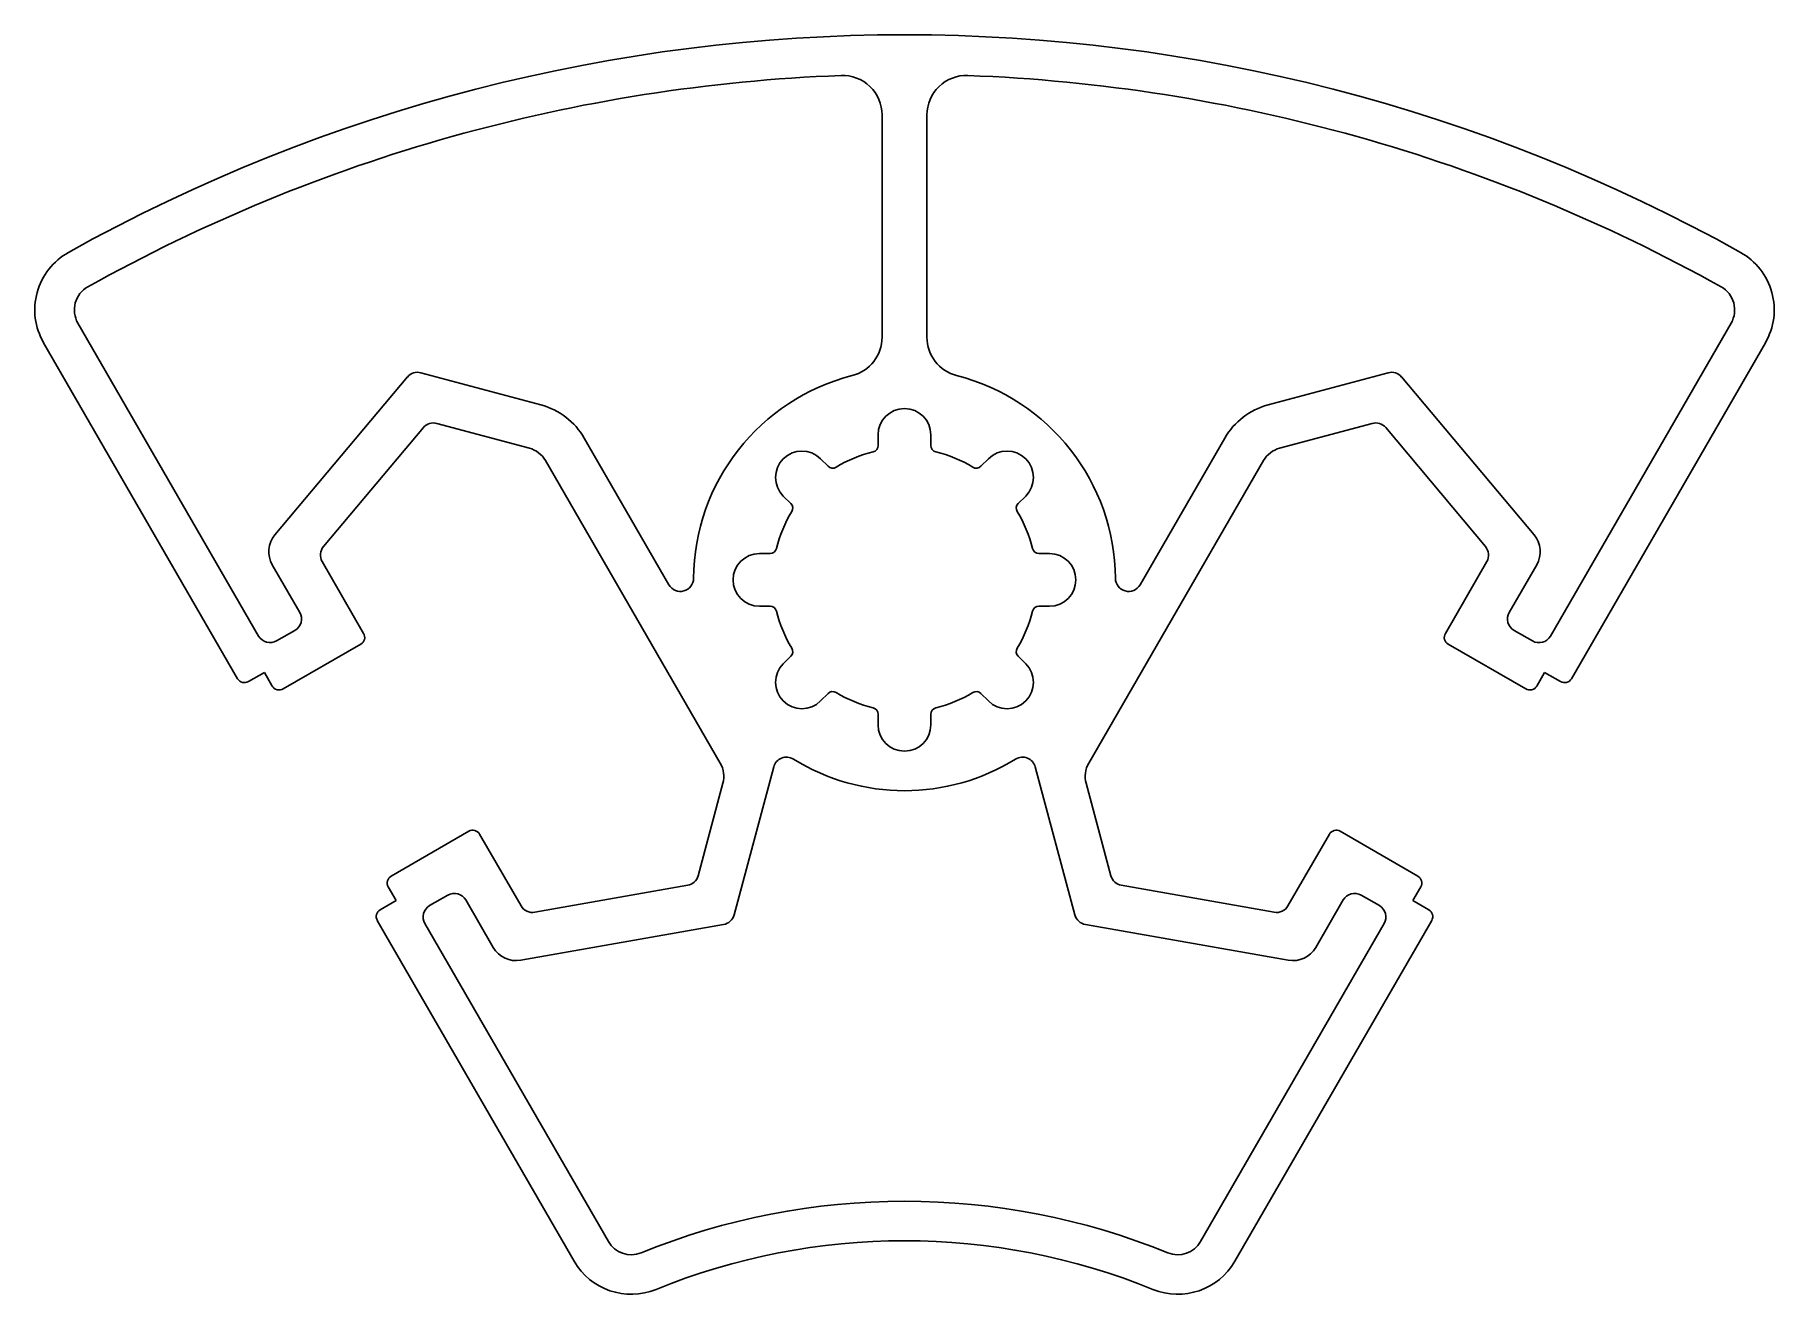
# Model space of a CAD drawing. Extents: x 1102.5 to 1168.5, y 688.4 to 736.1.
import ezdxf

# ---------------------------------------------------------------- set-up
doc = ezdxf.new("R2010")
doc.units = 0
doc.layers.get('0').update_dxf_attribs({"linetype": 'CONTINUOUS'})

msp = doc.modelspace()

# ---------------------------------------------------------------- linework, layer by layer
for p, q in [((1134.619, 733.098), (1134.619, 724.664)), ((1136.319, 724.664), (1136.319, 733.098)), ((1110.974, 713.326), (1104.117, 725.203)), ((1166.822, 725.203), (1159.965, 713.326)), ((1102.818, 724.453), (1110.175, 711.71)), ((1168.121, 724.453), (1160.764, 711.71)), ((1116.614, 723.157), (1111.592, 717.172)), ((1121.682, 722.098), (1117.127, 723.318)), ((1153.812, 723.318), (1149.257, 722.098)), ((1159.347, 717.172), (1154.325, 723.157)), ((1113.434, 716.723), (1117.22, 721.235)), ((1117.733, 721.396), (1121.242, 720.456)), ((1153.206, 721.396), (1149.697, 720.456)), ((1157.504, 716.723), (1153.719, 721.235)), ((1126.537, 715.271), (1123.321, 720.84)), ((1134.469, 720.558), (1134.469, 720.959)), ((1136.469, 720.959), (1136.469, 720.558)), ((1147.617, 720.84), (1144.402, 715.271)), ((1121.849, 719.99), (1128.483, 708.5)), ((1132.287, 720.055), (1132.571, 719.772)), ((1138.368, 719.772), (1138.651, 720.055)), ((1149.09, 719.99), (1142.456, 708.5)), ((1131.157, 718.357), (1130.873, 718.641)), ((1140.066, 718.641), (1139.782, 718.357)), ((1111.492, 716.029), (1112.533, 714.226)), ((1114.955, 713.43), (1113.384, 716.151)), ((1129.969, 716.459), (1130.37, 716.459)), ((1140.568, 716.459), (1140.969, 716.459)), ((1155.983, 713.43), (1157.554, 716.151)), ((1158.406, 714.226), (1159.447, 716.029)), ((1130.37, 714.459), (1129.969, 714.459)), ((1140.969, 714.459), (1140.568, 714.459)), ((1112.35, 713.543), (1111.657, 713.143)), ((1159.282, 713.143), (1158.589, 713.543)), ((1111.901, 711.321), (1114.846, 713.021)), ((1130.873, 712.277), (1131.157, 712.56)), ((1139.782, 712.56), (1140.066, 712.277)), ((1159.038, 711.321), (1156.093, 713.021)), ((1110.585, 711.6), (1111.191, 711.95)), ((1111.191, 711.95), (1111.491, 711.43)), ((1159.748, 711.95), (1159.448, 711.43)), ((1160.354, 711.6), (1159.748, 711.95)), ((1132.571, 711.146), (1132.287, 710.863)), ((1138.651, 710.863), (1138.368, 711.146)), ((1134.469, 709.959), (1134.469, 710.36)), ((1136.469, 710.36), (1136.469, 709.959)), ((1129.004, 702.746), (1130.509, 708.363)), ((1140.429, 708.363), (1141.935, 702.746)), ((1128.583, 707.741), (1127.642, 704.232)), ((1142.356, 707.741), (1143.296, 704.232)), ((1118.946, 705.919), (1116.001, 704.219)), ((1151.993, 705.919), (1154.938, 704.219)), ((1120.926, 703.088), (1119.355, 705.809)), ((1150.013, 703.088), (1151.583, 705.809)), ((1116.191, 703.29), (1115.585, 702.94)), ((1115.891, 703.809), (1116.191, 703.29)), ((1117.457, 703.097), (1118.15, 703.497)), ((1118.833, 703.314), (1119.874, 701.511)), ((1127.246, 703.869), (1121.446, 702.846)), ((1143.692, 703.869), (1149.493, 702.846)), ((1151.065, 701.511), (1152.106, 703.314)), ((1152.789, 703.497), (1153.482, 703.097)), ((1155.048, 703.809), (1154.748, 703.29)), ((1154.748, 703.29), (1155.354, 702.94)), ((1115.475, 702.53), (1122.938, 689.603)), ((1124.237, 690.353), (1117.274, 702.414)), ((1120.914, 701.026), (1128.608, 702.383)), ((1142.331, 702.383), (1150.025, 701.026)), ((1153.665, 702.414), (1146.701, 690.353)), ((1155.464, 702.53), (1148, 689.603))]:
    msp.add_line(p, q)
for centre, radius, start, end in [((1135.469, 671.142), 65, 60.80533, 119.19468), ((1135.469, 671.142), 63.5, 92.17222, 119.19468), ((1133.119, 733.098), 1.5, 360, 92.17222), ((1137.819, 733.098), 1.5, 87.82779, 180), ((1135.469, 671.142), 63.5, 60.80533, 87.82779), ((1104.983, 725.703), 2.5, 119.19468, 210.00001), ((1165.956, 725.703), 2.5, 329.99999, 60.80533), ((1104.983, 725.703), 1, 119.19468, 210), ((1165.956, 725.703), 1, 330, 60.80533), ((1133.119, 724.664), 1.5, 284.32185, 360), ((1137.819, 724.664), 1.5, 180, 255.67815), ((1116.997, 722.835), 0.5, 75.00001, 140), ((1135.469, 715.459), 8, 104.32185, 179.58167), ((1135.469, 715.459), 8, 0.41833, 75.67815), ((1153.942, 722.835), 0.5, 40, 104.99999), ((1120.983, 719.49), 2.7, 30.00001, 75.00001), ((1135.469, 720.959), 1, 0, 180), ((1149.956, 719.49), 2.7, 104.99999, 150), ((1117.603, 720.913), 0.5, 74.99997, 140), ((1153.336, 720.913), 0.5, 40, 105.00003), ((1120.983, 719.49), 1, 30, 74.99997), ((1134.219, 720.558), 0.25, 283.77416, 0), ((1136.719, 720.558), 0.25, 180, 256.22584), ((1149.956, 719.49), 1, 105.00003, 150), ((1131.58, 719.348), 1, 44.99999, 224.99999), ((1132.748, 719.948), 0.25, 225.00001, 301.22586), ((1135.469, 715.459), 5, 103.77416, 121.22586), ((1135.469, 715.459), 5, 58.77414, 76.22584), ((1138.191, 719.948), 0.25, 238.77414, 314.99999), ((1139.358, 719.348), 1, 314.99999, 134.99999), ((1135.469, 715.459), 5, 148.77414, 166.22584), ((1130.98, 718.181), 0.25, 328.77414, 44.99999), ((1139.959, 718.181), 0.25, 135.00001, 211.22586), ((1135.469, 715.459), 5, 13.77416, 31.22586), ((1112.358, 716.529), 1, 140, 210.00001), ((1158.581, 716.529), 1, 329.99999, 40), ((1113.817, 716.401), 0.5, 140, 210), ((1130.37, 716.709), 0.25, 270, 346.22584), ((1140.568, 716.709), 0.25, 193.77416, 270), ((1157.121, 716.401), 0.5, 330, 40), ((1129.969, 715.459), 1, 90, 270), ((1140.969, 715.459), 1, 270, 90), ((1126.97, 715.521), 0.5, 210.00001, 359.58167), ((1143.969, 715.521), 0.5, 180.41833, 330), ((1112.1, 713.976), 0.5, 300.00005, 30.00001), ((1130.37, 714.209), 0.25, 13.77416, 90), ((1135.469, 715.459), 5, 193.77416, 211.22586), ((1135.469, 715.459), 5, 328.77414, 346.22584), ((1140.568, 714.209), 0.25, 90, 166.22584), ((1158.839, 713.976), 0.5, 149.99999, 240), ((1111.407, 713.576), 0.5, 210, 300.00005), ((1114.696, 713.28), 0.3, 299.99998, 30), ((1156.243, 713.28), 0.3, 150, 240.00002), ((1159.532, 713.576), 0.5, 240, 330), ((1130.98, 712.737), 0.25, 315.00001, 31.22586), ((1139.959, 712.737), 0.25, 148.77414, 224.99999), ((1131.58, 711.57), 1, 134.99999, 314.99999), ((1139.358, 711.57), 1, 224.99999, 44.99999), ((1110.435, 711.86), 0.3, 210.00001, 299.99987), ((1111.751, 711.58), 0.3, 209.99994, 299.99998), ((1132.748, 710.97), 0.25, 58.77414, 134.99999), ((1135.469, 715.459), 5, 238.77414, 256.22584), ((1135.469, 715.459), 5, 283.77416, 301.22586), ((1138.191, 710.97), 0.25, 45.00001, 121.22586), ((1159.188, 711.58), 0.3, 240.00002, 330.00006), ((1160.504, 711.86), 0.3, 240.00013, 329.99999), ((1134.219, 710.36), 0.25, 0, 76.22584), ((1136.719, 710.36), 0.25, 103.77416, 180), ((1135.469, 709.959), 1, 180, 0), ((1130.992, 708.234), 0.5, 58.21673, 165.00001), ((1135.469, 715.459), 8, 238.21673, 301.78327), ((1139.946, 708.234), 0.5, 14.99999, 121.78327), ((1127.617, 708), 1, 345, 30), ((1143.322, 708), 1, 150, 195), ((1119.096, 705.659), 0.3, 30, 120.00001), ((1151.843, 705.659), 0.3, 59.99999, 150), ((1116.151, 703.959), 0.3, 120.00001, 209.99994), ((1127.16, 704.361), 0.5, 280.00001, 345), ((1143.779, 704.361), 0.5, 195, 259.99999), ((1154.788, 703.959), 0.3, 330.00006, 59.99999), ((1118.4, 703.064), 0.5, 30.00001, 119.99993), ((1152.539, 703.064), 0.5, 60.00007, 149.99999), ((1115.735, 702.68), 0.3, 120.00008, 210), ((1117.707, 702.664), 0.5, 119.99993, 210), ((1121.359, 703.338), 0.5, 210, 280.00001), ((1128.521, 702.875), 0.5, 280, 345.00001), ((1142.417, 702.875), 0.5, 194.99999, 260), ((1149.579, 703.338), 0.5, 259.99999, 330), ((1153.232, 702.664), 0.5, 330, 60.00007), ((1155.204, 702.68), 0.3, 330, 59.99992), ((1120.74, 702.011), 1, 210.00001, 280), ((1150.199, 702.011), 1, 260, 329.99999), ((1135.469, 665.382), 26.5, 67.85553, 112.14449), ((1125.103, 690.853), 1, 210, 292.14449), ((1135.469, 665.382), 25, 67.85553, 112.14449), ((1145.835, 690.853), 1, 247.85553, 330), ((1125.103, 690.853), 2.5, 210, 292.14449), ((1145.835, 690.853), 2.5, 247.85553, 330)]:
    msp.add_arc(centre, radius, start, end)

doc.saveas('drawing.dxf')
